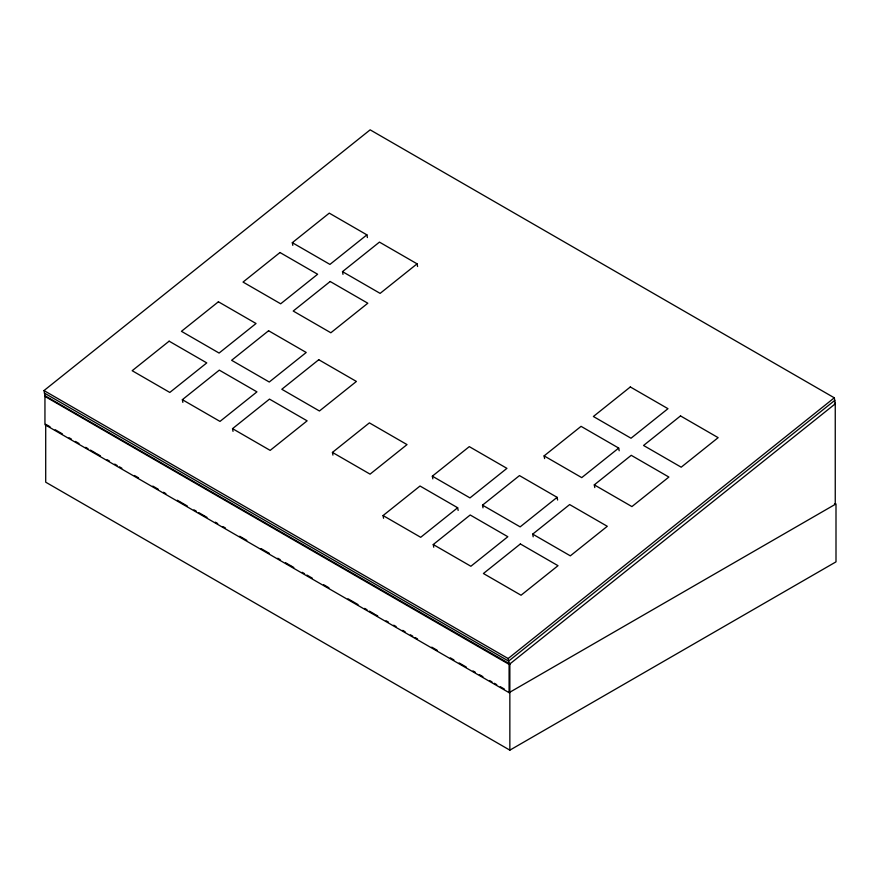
<?xml version="1.0" encoding="UTF-8"?>
<svg xmlns="http://www.w3.org/2000/svg" width="880" height="880" viewBox="0 0 880 880"><rect width="100%" height="100%" fill="white"/><g stroke="black" fill="none" stroke-linecap="round" stroke-linejoin="round"><path stroke-width="1.32" d="M44 390.566L370.15 129.844L834.295 397.815L835.384 403.722L509.234 664.455L45.089 396.484L44 390.566L508.145 658.537L509.234 664.455M292.809 245.377L292.314 242.682L329.274 213.136L366.905 234.861L367.4 237.567M366.905 234.861L329.945 264.407L292.314 242.682M182.358 399.685L219.307 370.139L256.938 391.864L219.989 421.41L182.358 399.685L182.853 402.38M342.991 274.351L342.496 271.645L379.445 242.11L417.076 263.835L417.582 266.53M417.076 263.835L380.127 293.381L342.496 271.645M232.529 428.659L269.489 399.113L307.12 420.838L270.16 450.384L232.529 428.659L233.024 431.354M332.431 452.408L369.391 422.873L407.022 444.598L370.073 474.144L332.431 452.408L332.937 455.114M383.559 518.265L383.064 515.559L420.024 486.024L457.655 507.749L458.15 510.444M432.333 476.168L469.293 446.633L506.924 468.358L469.975 497.904L432.333 476.168L432.839 478.874M457.655 507.749L420.695 537.295L383.064 515.559M433.246 544.533L470.195 514.987L507.826 536.723L470.877 566.258L433.246 544.533L433.741 547.228M483.01 507.848L482.515 505.142L519.475 475.596L557.106 497.332L557.601 500.027M544.599 458.59L544.104 455.884L581.064 426.349L618.695 448.074L619.19 450.769M557.106 497.332L520.146 526.867L482.515 505.142M618.695 448.074L581.735 477.62L544.104 455.884M532.697 534.116L569.646 504.57L607.288 526.295L570.328 555.841L532.697 534.116L533.192 536.811M594.286 484.858L631.235 455.312L668.877 477.048L631.917 506.583L594.286 484.858L594.781 487.564M508.145 658.537L834.295 397.815M834.779 400.378L508.618 661.111L44.473 393.14M509.85 663.971L44.946 395.714L44.946 424.688L509.091 692.659L836 503.91L836 561.858L509.85 750.156L45.705 482.185L45.705 424.248M834.493 403.403L835.252 403.843M834.493 503.91L835.252 504.35L835.252 402.952M46.453 424.688L50.017 426.745M55.22 429.748L62.359 433.873M69.047 437.734L71.423 439.098M75.449 441.43L79.024 443.487M85.701 447.337L88.077 448.712M90.453 450.087L95.689 453.112M96.404 453.519L100.441 455.851M107.107 459.701L109.483 461.076M114.73 464.101L117.106 465.476M119.482 466.851L121.869 468.226M134.464 475.497L138.534 477.84M152.812 486.09L158.246 489.225M163.526 492.272L165.902 493.647M177.276 500.214L179.652 501.589M180.18 501.886L187.319 506.011M193.93 509.828L196.306 511.203M198.682 512.567L203.984 515.636M204.633 516.01L207.009 517.374M215.336 522.181L217.712 523.556M223.025 526.625L225.412 528M239.69 536.25L242.066 537.625M242.693 537.977L246.829 540.364M261.107 548.614L266.475 551.716M267.058 552.046L269.445 553.421M277.772 558.239L280.148 559.603M285.505 562.694L287.881 564.069M288.486 564.421L290.862 565.796M291.445 566.126L293.832 567.501M302.148 572.308L304.535 573.683M306.911 575.058L312.29 578.16M323.565 584.672L328.944 587.774M347.985 598.774L350.372 600.149M350.911 600.457L358.05 604.582M364.65 608.388L367.026 609.763M369.413 611.138L374.704 614.196M375.364 614.581L377.74 615.956M386.078 620.763L388.454 622.138M393.734 625.185L396.11 626.549M402.732 630.377L405.119 631.752M410.377 634.799L412.753 636.163M415.14 637.538L417.516 638.913M431.783 647.152L437.25 650.309M450.34 657.866L453.904 659.923M459.14 662.948L466.279 667.062M472.956 670.923L475.332 672.298M479.358 674.619L482.922 676.676M489.61 680.537L491.997 681.912M494.373 683.287L496.749 684.662M500.324 686.719L504.339 689.04M509.85 750.156L509.85 663.245L509.091 663.685L509.091 692.659M279.994 252.527L243.034 282.073L280.676 303.798L317.625 274.252L279.994 252.527M169.136 341.176L132.176 370.711L169.807 392.447L206.767 362.901L169.136 341.176M218.405 301.785L181.445 331.32L219.087 353.056L256.036 323.51L218.405 301.785M268.587 330.748L231.627 360.294L269.258 382.019L306.218 352.473L268.587 330.748M330.176 281.501L293.216 311.036L330.847 332.772L367.807 303.226L330.176 281.501M318.758 359.722L281.809 389.268L319.44 410.993L356.4 381.447L318.758 359.722M630.333 386.958L593.384 416.493L631.015 438.229L667.975 408.683L630.333 386.958M520.377 543.961L483.417 573.507L521.048 595.232L558.008 565.686L520.377 543.961M680.515 415.921L643.555 445.467L681.197 467.192L718.146 437.657L680.515 415.921"/></g></svg>
